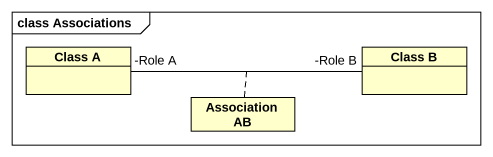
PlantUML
@startuml
mainframe class Associations
hide circle
hide empty members
class "Class A" as Class_A
class "Class B" as Class_B
class "Association AB" as Association_AB
Class_A "-Role A" -right- "-Role B" Class_B
(Class_A, Class_B) .. Association_AB
@enduml
